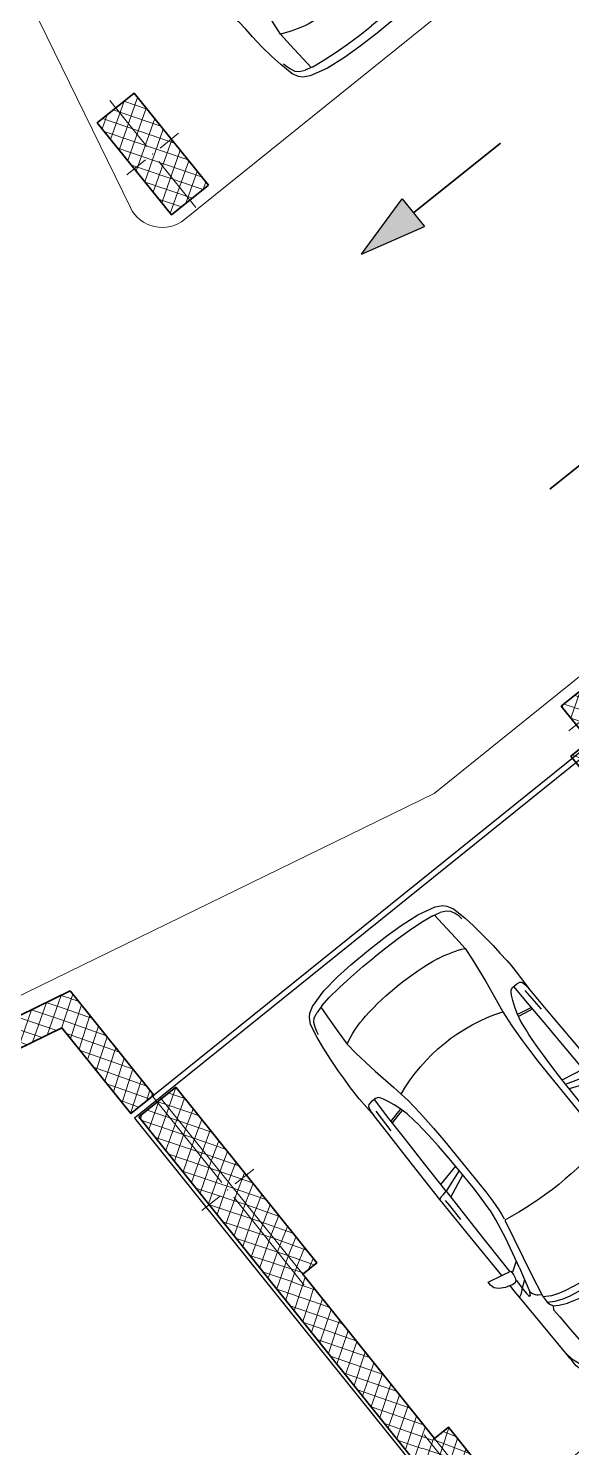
# Model space of a CAD drawing. Header units: metres. Extents: x 7511783 to 7512372, y 4692307 to 4692611.
# Drawn here: x 7511959.18 to 7511963.77, y 4692535.92 to 4692547.91 of the extents above; entities that cross this region are included whole.
import ezdxf

# ---------------------------------------------------------------- set-up
doc = ezdxf.new("R2010")
doc.units = ezdxf.units.M
doc.layers.get('0').update_dxf_attribs({"lineweight": 0})
for name, color, linetype, lineweight in [('2D Drafting - General_Pen_No__1', 7, 'Continuous', 0), ('A - Muret', 7, 'Continuous', 0), ('A - Muret_Pen_No__7', 7, 'Continuous', 0), ('A - Pllaka Themel', 7, 'Continuous', 0), ('A - Pllaka Themel_Pen_No__42', 8, 'Continuous', 0), ('A - Shtyllat', 7, 'Continuous', 0), ('A - Shtyllat_Pen_No__1', 7, 'Continuous', 0), ('A - Shtyllat_Pen_No__7', 7, 'Continuous', 0), ('A -Polyline', 7, 'Continuous', 0), ('A1 - Bodrumi -1', 7, 'Continuous', 0), ('A1 - Bodrumi -1_Pen_No__42', 8, 'Continuous', 0), ('Interior - Furniture _Pen_No__42', 8, 'Continuous', 0)]:
    doc.layers.add(name, color=color, linetype=linetype, lineweight=lineweight)
for name, color, linetype, lineweight, true_color in [('A - Muret_Pen_No__102', 7, 'Continuous', 0, 0xcccccc), ('A -Polyline_Pen_No__178', 7, 'Continuous', 0, 0xbda888), ('A -Polyline_Pen_No__48', 7, 'Continuous', 0, 0xa80f02), ('A -Polyline_Pen_No__8', 7, 'Continuous', 0, 0xa80f02)]:
    doc.layers.add(name, color=color, linetype=linetype, lineweight=lineweight, true_color=true_color)
pattern_1 = [(44.99999999999999, (0, 0), (-68.94290863686237, 68.94290863686243), []), (135.0000000000002, (0, 0), (68.94290863686219, 68.94290863686261), [])]

# ---------------------------------------------------------------- blocks, each defined once
blk = doc.blocks.new('Slab_4', base_point=(34583.08885707655, -54096.50522091701))
at = {"layer": 'A1 - Bodrumi -1_Pen_No__42', "color": 8, "linetype": 'Continuous', "lineweight": 25, "flags": 128}
blk.add_lwpolyline([(34583.08885707655, -54096.50522091701), (39036.49390857558, -73826.8491622882), (63168.79784286618, -68414.79881175431), (58723.04809055218, -48603.40321721155)], close=True, dxfattribs=at)
blk = doc.blocks.new('Slab_5', base_point=(27099.99999994247, -19050.45703700876))
at = {"layer": 'A - Pllaka Themel_Pen_No__42', "color": 8, "linetype": 'Continuous', "lineweight": 25, "flags": 128}
blk.add_lwpolyline([(27099.99999994247, -19050.45703700876), (27099.99999994245, -53141.28956256485), (34367.48378446266, -53141.28956256485), (34572.08011014806, -54047.73212241127), (58725.51372234098, -48551.56399353077), (58577.30438397717, -47886.40318112021), (60192.66493870387, -47573.34216697118), (56976.71528492225, -33242.20353530695), (55470.262655318, -33580.37692266011), (52202.17436583389, -19050.80466526669)], close=True, dxfattribs=at)
blk = doc.blocks.new('Wall_54', base_point=(39036.49390857558, -73826.8491622882))
at = {"layer": 'A - Muret_Pen_No__102', "linetype": 'Continuous', "lineweight": 13, "true_color": 0xcccccc}
h = blk.add_hatch(dxfattribs=at)
h.set_pattern_fill('CONCRETE_BLOCK', color=254, style=0, pattern_type=2)
h.set_pattern_definition(pattern_1)
h.paths.add_polyline_path([(35036.9634511262, -55956.12296165455), (34620.94255821838, -54102.22788469579), (39036.49393546533, -73826.8491622882), (39225.82135448452, -73528.17966688942), (38341.34776031488, -69577.164506352), (38105.45400128882, -69630.099799737), (37667.53724097322, -67678.63149877834), (37904.44149710178, -67625.46929912134), (37019.15727145781, -63670.83421935343), (36780.27581521043, -63724.44023827301), (36451.83839193375, -62260.838939074), (36691.47757404799, -62207.06303437045), (35996.341686099, -59101.83541822711), (35755.09505527808, -59155.97225674157), (35426.65733808135, -57692.37066362251), (35668.66198868916, -57638.0639393241), (35279.93715611067, -55901.59873652546)])
at = {"layer": 'A - Muret_Pen_No__7', "color": 7, "linetype": 'Continuous', "lineweight": 35, "flags": 128}
for points in [[(34620.94255821838, -54102.22795739618), (39036.49390857558, -73826.8491622882)], [(35668.66198077544, -57638.06401957973), (35279.93703640088, -55901.59858813127)]]:
    blk.add_lwpolyline(points, dxfattribs=at)
blk = doc.blocks.new('Wall_55', base_point=(34572.08011014806, -54047.73212241127))
at = {"layer": 'A - Muret_Pen_No__102', "linetype": 'Continuous', "lineweight": 13, "true_color": 0xcccccc}
h = blk.add_hatch(dxfattribs=at)
h.set_pattern_fill('CONCRETE_BLOCK', color=254, style=0, pattern_type=2)
h.set_pattern_definition(pattern_1)
h.paths.add_polyline_path([(34815.94522972016, -53992.68847195015), (34567.34503387019, -52891.29138111936), (34367.48378446266, -53141.28956256485), (34572.08011014806, -54047.73212241127)])
at = {"layer": 'A - Muret_Pen_No__7', "color": 7, "linetype": 'Continuous', "lineweight": 35, "flags": 128}
for points in [[(34815.94522972016, -53992.68847195015), (34567.34503387019, -52891.29138111936)], [(34367.48378446266, -53141.28956256485), (34572.08011014806, -54047.73212241127)], [(34572.08011014806, -54047.73212241127), (34815.94522972016, -53992.68847195015)]]:
    blk.add_lwpolyline(points, dxfattribs=at)
blk = doc.blocks.new('Wall_56', base_point=(34367.48378446266, -53141.28956256485))
at = {"layer": 'A - Muret_Pen_No__102', "linetype": 'Continuous', "lineweight": 13, "true_color": 0xcccccc}
h = blk.add_hatch(dxfattribs=at)
h.set_pattern_fill('CONCRETE_BLOCK', color=254, style=0, pattern_type=2)
h.set_pattern_definition(pattern_1)
h.paths.add_polyline_path([(32499.99726393327, -53141.27253790283), (34367.48373605376, -53141.28956256485), (34567.34503387019, -52891.29141404277), (32500.00071337459, -52891.27260902396)])
at = {"layer": 'A - Muret_Pen_No__7', "color": 7, "linetype": 'Continuous', "lineweight": 35, "flags": 128}
for points in [[(34567.34503387019, -52891.29138111936), (32500.00075509366, -52891.27257007083)], [(32499.99726640177, -53141.27257004943), (34367.48378446266, -53141.28956256485)]]:
    blk.add_lwpolyline(points, dxfattribs=at)
blk = doc.blocks.new('Column_123', base_point=(39682.57151031507, -52679.71565856814))
at = {"layer": 'A - Shtyllat', "linetype": 'Continuous', "lineweight": 0, "true_color": 0x000000}
h = blk.add_hatch(dxfattribs=at)
h.set_pattern_fill('CONCRETE_BLOCK', color=18, style=0, pattern_type=2)
h.set_pattern_definition(pattern_1)
h.paths.add_polyline_path([(39930.71763364205, -52418.13679574128), (39345.67328181068, -52551.2649535074), (39434.42538698809, -52941.29452139499), (40019.46973881947, -52808.16636362887)])
at = {"layer": 'A - Shtyllat_Pen_No__1', "color": 7, "linetype": 'Continuous', "lineweight": 13}
for p, q in [((39664.82108927959, -52601.70974499061), (39620.44503669088, -52406.69496104682)), ((39760.5774238926, -52661.96523753266), (40053.09959980828, -52595.40115864959)), ((39604.56559673755, -52697.46607960361), (39312.04342082186, -52764.03015848668)), ((39700.32193135055, -52757.72157214565), (39744.69798393926, -52952.73635608944))]:
    blk.add_line(p, q, dxfattribs=at)
blk.add_point((39682.57151031507, -52679.71565856814), dxfattribs=at)
at = {"layer": 'A - Shtyllat_Pen_No__7', "color": 7, "linetype": 'Continuous', "lineweight": 35, "flags": 128}
blk.add_lwpolyline([(39930.71763364205, -52418.13679574128), (39345.67328181068, -52551.2649535074), (39434.42538698809, -52941.29452139499), (40019.46973881947, -52808.16636362887)], close=True, dxfattribs=at)
blk = doc.blocks.new('Column_132', base_point=(38297.17062182885, -46846.69976561556))
at = {"layer": 'A - Shtyllat', "linetype": 'Continuous', "lineweight": 0, "true_color": 0x000000}
h = blk.add_hatch(dxfattribs=at)
h.set_pattern_fill('CONCRETE_BLOCK', color=18, style=0, pattern_type=2)
h.set_pattern_definition(pattern_1)
h.paths.add_polyline_path([(38603.1255372444, -47289.86067288634), (38381.2452743009, -46314.78675316738), (37991.21570641331, -46403.53885834478), (38213.09596935681, -47378.61277806375)])
at = {"layer": 'A - Shtyllat_Pen_No__1', "color": 7, "linetype": 'Continuous', "lineweight": 13}
for p, q in [((38279.42020079338, -46768.69385203804), (38168.48006932162, -46281.15689217856)), ((38219.16470825134, -46864.45018665104), (38024.14992430755, -46908.82623923974)), ((38375.17653540638, -46828.94934458008), (38570.19131935017, -46784.57329199138)), ((38314.92104286433, -46924.70567919308), (38425.86117433609, -47412.24263905257))]:
    blk.add_line(p, q, dxfattribs=at)
blk.add_point((38297.17062182885, -46846.69976561556), dxfattribs=at)
at = {"layer": 'A - Shtyllat_Pen_No__7', "color": 7, "linetype": 'Continuous', "lineweight": 35, "flags": 128}
blk.add_lwpolyline([(38603.1255372444, -47289.86067288634), (38381.2452743009, -46314.78675316738), (37991.21570641331, -46403.53885834478), (38213.09596935681, -47378.61277806375)], close=True, dxfattribs=at)
blk = doc.blocks.new('Column_142', base_point=(35024.0998151735, -54985.38379085052))
at = {"layer": 'A - Shtyllat', "linetype": 'Continuous', "lineweight": 0, "true_color": 0x000000}
h = blk.add_hatch(dxfattribs=at)
h.set_pattern_fill('CONCRETE_BLOCK', color=18, style=0, pattern_type=2)
h.set_pattern_definition(pattern_1)
h.paths.add_polyline_path([(35011.23638637277, -54014.64462480562), (34620.94255821838, -54102.22788469579), (34864.90450552468, -54047.61477742848), (35279.93701908878, -55901.59880728347), (35427.25701846359, -55868.53949666985)])
h = blk.add_hatch(dxfattribs=at)
h.set_pattern_fill('CONCRETE_BLOCK', color=18, style=0, pattern_type=2)
h.set_pattern_definition(pattern_1)
h.paths.add_polyline_path([(34864.90450552468, -54047.61477742848), (34620.94255821838, -54102.22788469579), (35036.96348553434, -55956.12305178515), (35279.93701908878, -55901.59880728347)])
at = {"layer": 'A - Shtyllat_Pen_No__1', "color": 7, "linetype": 'Continuous', "lineweight": 13}
for p, q in [((35006.58314865539, -54907.3250540295), (34798.57273375282, -53980.37755427989)), ((34946.04107835248, -55002.90045736863), (34750.89423629993, -55046.69212366391)), ((35102.15855199452, -54967.86712433241), (35297.30539404707, -54924.07545803713)), ((35041.61648169161, -55063.44252767154), (35249.62689659419, -55990.39002742115))]:
    blk.add_line(p, q, dxfattribs=at)
blk.add_point((35024.0998151735, -54985.38379085052), dxfattribs=at)
at = {"layer": 'A - Shtyllat_Pen_No__7', "color": 7, "linetype": 'Continuous', "lineweight": 35, "flags": 128}
for points in [[(35011.23638637277, -54014.64462480562), (34620.94255821838, -54102.22788469579)], [(35279.93701908878, -55901.59880728347), (35427.25701846359, -55868.53949666985), (35011.23638637277, -54014.64462480562)]]:
    blk.add_lwpolyline(points, dxfattribs=at)
blk = doc.blocks.new('Column_144', base_point=(35786.02305003654, -58380.37979584011))
at = {"layer": 'A - Shtyllat', "linetype": 'Continuous', "lineweight": 0, "true_color": 0x000000}
h = blk.add_hatch(dxfattribs=at)
h.set_pattern_fill('CONCRETE_BLOCK', color=18, style=0, pattern_type=2)
h.set_pattern_definition(pattern_1)
h.paths.add_polyline_path([(35668.66212620888, -57638.06411965051), (35426.65734720485, -57692.37089323721), (35755.09488860985, -59155.97199684672), (35996.34161217139, -59101.83557942088)])
h = blk.add_hatch(dxfattribs=at)
h.set_pattern_fill('CONCRETE_BLOCK', color=18, style=0, pattern_type=2)
h.set_pattern_definition(pattern_1)
h.paths.add_polyline_path([(35668.66212620888, -57638.06411965051), (35996.34161217139, -59101.83557942088), (36145.38851623904, -59068.38888825912), (35816.95126956789, -57604.78748991578)])
at = {"layer": 'A - Shtyllat_Pen_No__1', "color": 7, "linetype": 'Continuous', "lineweight": 13}
for p, q in [((35768.50638351843, -58302.32105901909), (35604.28763491113, -57570.52040132203)), ((35864.08178685756, -58362.863129322), (36059.22862891011, -58319.07146302672)), ((35707.96431321552, -58397.89646235823), (35512.81747116297, -58441.68812865351)), ((35803.53971655465, -58458.43853266114), (35967.75846516195, -59190.2391903582))]:
    blk.add_line(p, q, dxfattribs=at)
blk.add_point((35786.02305003654, -58380.37979584011), dxfattribs=at)
at = {"layer": 'A - Shtyllat_Pen_No__7', "color": 7, "linetype": 'Continuous', "lineweight": 35, "flags": 128}
blk.add_lwpolyline([(35996.34161217139, -59101.83557942088), (36145.38851623904, -59068.38888825912), (35816.95126956789, -57604.78748991578), (35668.66212620888, -57638.06411965051)], dxfattribs=at)
blk = doc.blocks.new('Column_147', base_point=(39690.51406297732, -53169.35774613619))
at = {"layer": 'A - Shtyllat', "linetype": 'Continuous', "lineweight": 0, "true_color": 0x000000}
h = blk.add_hatch(dxfattribs=at)
h.set_pattern_fill('CONCRETE_BLOCK', color=18, style=0, pattern_type=2)
h.set_pattern_definition(pattern_1)
h.paths.add_polyline_path([(40015.1202476395, -52789.0541504668), (39234.5328794293, -52964.22081564792), (39365.90787831514, -53549.66134180557), (40146.49524652534, -53374.49467662445)])
at = {"layer": 'A - Shtyllat_Pen_No__1', "color": 7, "linetype": 'Continuous', "lineweight": 13}
for p, q in [((39672.99739645921, -53091.29900931517), (39607.30989701628, -52798.57874623634)), ((39768.57279979834, -53151.84107961808), (40158.86648390344, -53064.25774702751)), ((39612.4553261563, -53186.8744126543), (39222.16164205121, -53274.45774524486)), ((39708.03072949543, -53247.4164829572), (39773.71822893836, -53540.13674603603))]:
    blk.add_line(p, q, dxfattribs=at)
blk.add_point((39690.51406297732, -53169.35774613619), dxfattribs=at)
at = {"layer": 'A - Shtyllat_Pen_No__7', "color": 7, "linetype": 'Continuous', "lineweight": 35, "flags": 128}
blk.add_lwpolyline([(40015.1202476395, -52789.0541504668), (39234.5328794293, -52964.22081564792), (39365.90787831514, -53549.66134180557), (40146.49524652534, -53374.49467662445)], close=True, dxfattribs=at)
blk = doc.blocks.new('Car 05 22')
at = {"layer": 'Interior - Furniture _Pen_No__42', "color": 8, "linetype": 'Continuous', "lineweight": 25}
for p, q in [((1961.117547741, 983.2211582230001), (1928.938242309, 983.2211582230001)), ((1928.938242309, 983.2211582230001), (1957.843908175, 858.0544967500001)), ((1996.903176747, 974.9060932166), (1961.117547741, 983.2211582230001)), ((2026.89661068, 945.007687052), (1996.903176747, 974.9060932166)), ((-251.752794228, 841.0437339470001), (-372.3345973750002, 830.2299334650002)), ((-168.2198443133, 844.6061713611999), (-251.752794228, 841.0437339470001)), ((-78.35772569479998, 850.6357850930001), (-168.2198443133, 844.6061713611999)), ((-24.036324899, 852.2918850640001), (-78.35772569479998, 850.6357850930001)), ((40.3182760438, 852.333685063), (-24.036324899, 852.2918850640001)), ((230.8030912739, 845.5192631063), (40.3182760438, 852.333685063)), ((138.8862428820001, 832.3883788069999), (165.168377873, 840.2758852750001)), ((165.168377873, 840.2758852750001), (194.733578306, 844.324685204)), ((194.733578306, 844.324685204), (230.803091274, 845.519263106)), ((400.0158099590001, 847.5968063790001), (230.8030912739, 845.5192631063)), ((590.7241636140001, 851.6786068920002), (400.0158099590001, 847.5968063790001)), ((856.5325990199999, 856.1697074550001), (590.7241636140001, 851.6786068920002)), ((1129.8609284, 858.5331077519999), (856.5325990199999, 856.1697074550001)), ((1129.8609284, 858.5331077519999), (1120.69723063, 838.160005195)), ((1536.1071561, 860.3802508980001), (1129.8609284, 858.5331077519999)), ((1957.843908175, 858.0544967500001), (1536.1071561, 860.3802508980001)), ((1957.84390817, 858.0544967500001), (1977.22141076, 777.427813481)), ((2054.5732194, 897.577022836), (2026.89661068, 945.007687052)), ((2067.91700908, 857.6794056350002), (2054.5732194, 897.577022836)), ((2119.91703998, 857.4374531180001), (2067.91700908, 857.6794056350002)), ((2075.28112592, 835.6608695470001), (2067.91700908, 857.6794056350002)), ((2193.165590015, 856.4504063259001), (2119.91703998, 857.4374531180001)), ((2182.27381684, 834.0818412380002), (2193.16559002, 856.4504063260001)), ((2808.01466132, 852.5547640039999), (2193.165590015, 856.4504063259001)), ((2855.7113639, 852.6327640009999), (2808.01466132, 852.5547640039999)), ((2808.01466132, 852.5547640039999), (2876.86636504, 843.3172643940001)), ((2891.44016583, 852.528764005), (2855.7113639, 852.6327640009999)), ((2876.86636504, 843.3172643940001), (2954.16376923, 813.731165643)), ((2922.51356751, 852.0343640259999), (2891.44016583, 852.528764005)), ((2945.17226874, 849.4061641369999), (2922.51356751, 852.0343640259999)), ((2989.61447115, 839.6482645490003), (2945.17226874, 849.4061641369999)), ((3013.55027244, 833.064864827), (2989.61447115, 839.6482645490003)), ((-784.8200333720001, 721.8124613509999), (-815.0478655078001, 667.7598955197003)), ((-757.6903274910002, 747.022066986), (-784.8200333720001, 721.8124613509999)), ((-706.3378894982, 775.7872218095), (-757.6903274910002, 747.022066986)), ((-701.0941271610001, 743.2591195180001), (-729.425104913, 716.3992494200002)), ((-585.227090103, 801.027979058), (-706.3378894982, 775.7872218095)), ((-664.8727541800001, 760.961322365), (-701.0941271610001, 743.2591195180001)), ((-626.571782751, 772.4860242179999), (-664.8727541800001, 760.961322365)), ((-594.8871138119998, 778.489558035), (-626.571782751, 772.4860242179999)), ((-483.1389679684001, 817.2581826864), (-585.227090103, 801.027979058)), ((-372.3345973750002, 830.2299334650002), (-483.1389679684001, 817.2581826864)), ((124.560977278, 791.396786131), (129.0398444, 820.468777931)), ((125.693926866, 743.8968737240001), (124.560977278, 791.396786131)), ((327.3887276080001, 761.9208956260001), (125.394377448, 756.455747737)), ((132.4291391170001, 722.8048827370001), (125.693926866, 743.8968737240001)), ((129.0398444, 820.468777931), (138.8862428820001, 832.3883788069999)), ((146.670770152, 710.6062742990001), (132.4291391170001, 722.8048827370001)), ((210.873013229, 809.231738788), (418.0703055720001, 816.1926024380002)), ((521.950780327, 764.672895972), (327.3887276080001, 761.9208956260001)), ((355.2943663540001, 762.315609428), (339.1227247570001, 683.1192857359999)), ((373.4006373970001, 762.571715197), (357.2289958010001, 683.375391506)), ((813.6270094460001, 769.327996556), (521.950780327, 764.672895972)), ((1108.59023357, 773.98329714), (813.6270094460001, 769.327996556)), ((1036.25651944, 772.8416796290002), (996.5002997029999, 578.7916468290002)), ((1041.96657906, 578.0240872360001), (1107.56627095, 773.967136299)), ((1173.32542975, 774.8950612010001), (1090.33970038, 577.8925306800002)), ((1115.14443198, 808.9482015290001), (1108.59023357, 773.98329714)), ((1108.59023357, 773.98329714), (1537.61805657, 780.0259473990001)), ((1119.51383092, 833.267204581), (1115.14443198, 808.9482015290001)), ((1120.16623076, 836.3248049650001), (1119.51383092, 833.267204581)), ((1120.69723063, 838.160005195), (1120.16623076, 836.3248049650001)), ((1162.63563846, 830.4777734580001), (1220.13025657, 829.0713745190002)), ((1220.13025657, 829.0713745190002), (1369.65750367, 831.4890726950001)), ((1537.61805657, 780.0256115210001), (1974.99295641, 786.0764425990001)), ((1939.15395607, 686.22492547), (1995.917261, 777.427813481)), ((1977.22141076, 777.427813481), (2019.59119012, 777.427813481)), ((2000.39650233, 701.5917706940002), (2213.53100788, 762.9814866290001)), ((2019.59119012, 777.427813481), (2044.48611622, 783.069509224)), ((2044.48611622, 783.069509224), (2063.35562216, 792.2740022800001)), ((2063.35562216, 792.2740022800001), (2070.42572439, 799.8521965630001)), ((2068.68333559, 787.696981005), (2065.39356605, 794.4584027669999)), ((2068.68333559, 787.696981005), (2148.02030692, 790.4828861469999)), ((2070.42572439, 799.8521965630001), (2075.2191259, 809.398389361)), ((2075.2191259, 809.398389361), (2075.28112592, 835.6608695470001)), ((2106.51930118, 732.1586113790001), (2148.02030692, 790.4828861469999)), ((2148.02030692, 790.4828861469999), (2166.81146925, 813.8145374840001)), ((2148.02030692, 790.4828861469999), (2205.61920777, 792.204186117)), ((2166.81146925, 813.8145374840001), (2182.27381684, 834.0818412380002)), ((2205.61920777, 792.204186117), (2227.21980808, 791.0038861380001)), ((2226.59190807, 769.8777067159999), (2213.53100788, 762.9814866290001)), ((2213.53100788, 762.9814866290001), (2238.34670825, 752.240186817)), ((2234.36910819, 773.9630864369999), (2226.59190807, 769.8828865080001)), ((2227.21980808, 791.0038861380001), (2232.61990816, 790.0299861550001)), ((2232.61990816, 790.0299861550001), (2237.93539134, 787.287122525)), ((2238.46067648, 776.864360243), (2234.36910819, 773.9630864369999)), ((2240.81890828, 784.0391862600001), (2237.93539134, 787.287122525)), ((2238.34670825, 752.240186817), (2258.53170854, 739.7174870370001)), ((2238.46067648, 776.864360243), (2240.85090828, 780.520986322)), ((2240.85090828, 780.520986322), (2240.81890828, 784.0391862600001)), ((2258.53170854, 739.7174870370001), (2269.0398087, 731.086787188)), ((2269.0398087, 731.086787188), (2278.83550884, 721.9650873480001)), ((2278.83550884, 721.9650873480001), (2293.79610906, 697.650987774)), ((2904.11849592, 832.8863289209999), (2905.06820589, 832.837990116)), ((2954.16376923, 813.731165643), (3075.78877375, 774.6896785450001)), ((3154.26138006, 782.5577669589999), (3013.55027244, 833.064864827)), ((3022.47491973, 758.305686711), (3023.66221975, 762.4851866380001)), ((3024.49924208, 753.7186598590001), (3022.47491973, 758.305686711)), ((3023.66221975, 762.4851866380001), (3034.64521991, 765.0503865930001)), ((3037.91041996, 743.452886971), (3024.49924208, 753.7186598590001)), ((3034.64521991, 765.0503865930001), (3046.93432009, 763.817386614)), ((3050.61522015, 730.6688871950001), (3037.91041996, 743.452886971)), ((3046.93432009, 763.817386614), (3060.9451203, 762.9292866300001)), ((3064.50712035, 714.6457874760001), (3050.61522015, 730.6688871950001)), ((3060.9451203, 762.9292866300001), (3089.85712072, 757.3861867269999)), ((3100.48402088, 763.1120866269999), (3075.78877375, 774.6896785450001)), ((3089.85712072, 757.3861867269999), (3108.43932099, 751.4304868319999)), ((3114.13862108, 753.311186799), (3100.48402088, 763.1120866269999)), ((3108.43932099, 751.4304868319999), (3122.8656212, 746.435986919)), ((3122.8656212, 746.435986919), (3114.13862108, 753.311186799)), ((3170.0706946, 726.5554905960001), (3122.8656212, 746.435986919)), ((3235.883818752, 747.6101556219), (3154.26138006, 782.5577669589999)), ((3211.69204952, 701.0151137130001), (3170.0706946, 726.5554905960001)), ((3269.07948628, 728.3294692490001), (3235.883818752, 747.6101556219)), ((3298.56678787, 705.6390702070001), (3269.07948628, 728.3294692490001)), ((-815.0478655078001, 667.7598955197003), (-855.0523550635, 511.0116477078998)), ((-768.27197925, 602.2788720830002), (-782.764796709, 510.0106247469999)), ((-768.27197925, 602.2788720830002), (-750.5770825730001, 669.7773949330001)), ((-764.3441764490001, 617.261773195), (-665.7281459970001, 623.9546285630003)), ((-729.425104913, 716.3992494200002), (-750.5770825730001, 669.7773949330001)), ((-665.7281459970001, 623.9546285630003), (-500.877431885, 634.180288886)), ((-500.877431885, 634.180288886), (-383.0238853850001, 641.9613403830001)), ((-383.0238853850001, 641.9613403830001), (-274.2208861730001, 631.3184000780001)), ((-274.2208861730001, 631.3184000780001), (-56.40485420300001, 600.536895199)), ((-56.40485420300001, 600.536895199), (145.941775497, 566.5900898169999)), ((171.252864179, 696.6287725440002), (146.670770152, 710.6062742990001)), ((212.566754139, 676.5412700230003), (171.252864179, 696.6287725440002)), ((266.3151410770001, 654.566867265), (212.566754139, 676.5412700230003)), ((319.490328155, 636.426864989), (266.3151410770001, 654.566867265)), ((392.7088835140001, 617.8124267930001), (319.490328155, 636.426864989)), ((339.1227247570001, 683.1192857359999), (329.5580559370001, 633.867334886)), ((357.2289958010001, 683.375391506), (346.76505809, 629.492778784)), ((474.8166917820001, 607.105387857), (392.7088835140001, 617.8124267930001)), ((521.3449804749999, 601.6186871690002), (474.8166917820001, 607.105387857)), ((569.993568652, 596.838186569), (521.3449804749999, 601.6186871690002)), ((1562.00595611, 600.5964783840001), (1483.8761315, 590.1361862749999)), ((1730.35620914, 633.8338533080002), (1562.00595611, 600.5964783840001)), ((2000.39650233, 701.5917706940002), (1730.35620914, 633.8338533080002)), ((1779.61280153, 581.7538898049999), (1952.84760406, 621.338789111)), ((1952.84760406, 621.338789111), (2122.04550654, 659.9572884350001)), ((2122.04550654, 659.9572884350001), (2293.79610906, 697.650987774)), ((2293.79610906, 697.650987774), (2317.1870094, 700.7385877199999)), ((2293.79610906, 697.6386630720001), (2293.79610906, 697.650987774)), ((2317.1870094, 700.7385877199999), (2345.74280982, 702.7498876850002)), ((2355.13419975, 639.912801441), (2317.1870094, 700.7385877199999)), ((2345.74280982, 702.7498876850002), (2378.92931031, 702.0184876970001)), ((2379.77420337, 575.387091212), (2355.13301598, 639.9159014410001)), ((2410.10490185, 649.1086815510001), (2378.92931031, 702.0184876970001)), ((2378.92931031, 702.0184876970001), (2410.57231077, 694.202887834)), ((2436.02871163, 583.2244924540001), (2410.10490185, 649.1086815510001)), ((2410.57231077, 694.202887834), (2410.58631694, 694.1782473540002)), ((2428.73881104, 681.706188053), (2410.57231077, 694.202887834)), ((2428.73881104, 681.706188053), (2457.25830016, 700.0355353230001)), ((2428.77597173, 681.7007453250001), (2428.73881104, 681.706188053)), ((2428.77597173, 681.7007453250001), (2456.66545813, 639.8418234830003)), ((2456.66545813, 639.8418234830003), (2487.23639187, 574.2621729599999)), ((2457.25830016, 700.0355353230001), (2535.4819126, 697.9905877680001)), ((2535.4226126, 697.9916562040003), (2673.21491462, 695.5089878119999)), ((2535.46586986, 697.9894090810001), (2535.4819126, 697.988971943)), ((2673.21491462, 695.5089878119999), (2787.200816290001, 691.4809878819999)), ((2787.200816290001, 691.4809878819999), (2868.41581748, 687.223087957)), ((2868.39588233, 687.2248867100001), (2959.72331881, 678.984388101)), ((2959.72331881, 678.984388101), (2868.41581748, 687.1969879569999)), ((2959.72331881, 678.984388101), (3047.2313201, 666.2002883250001)), ((3047.20992906, 666.2041971140002), (3100.00912087, 656.556188494)), ((3076.97452053, 697.807687771), (3064.50712035, 714.6457874760001)), ((3100.00912087, 656.556188494), (3076.97452053, 697.807687771)), ((3152.92075342, 553.873393456), (3100.00912087, 656.556188494)), ((3254.25934432, 663.1775183300001), (3211.69204952, 701.0151137130001)), ((3301.86726379, 602.8090087200001), (3254.25934432, 663.1775183300001)), ((3337.33388997, 663.380671991), (3298.56678787, 705.6390702070001)), ((3301.86726379, 602.8090087200001), (3346.01551313, 501.42179807)), ((3374.49419199, 603.583974516), (3337.33388997, 663.380671991)), ((3418.40079436, 512.743978351), (3374.49419199, 603.583974516)), ((-855.0523550635, 511.0116477078998), (-874.6778528530002, 344.9579771100001)), ((-782.7621654889999, 510.0273763590001), (-794.5333543099999, 390.6265818930001)), ((145.941775497, 566.5900898169999), (233.261172115, 552.312592089)), ((233.261172115, 552.312592089), (315.3092800730001, 541.359190513)), ((315.2936019620001, 541.3606176840001), (384.2945810830001, 535.0794906230002)), ((384.2815104790001, 535.0803623180001), (454.174320738, 530.4191213629999)), ((454.170282107, 530.4193907049998), (526.242583163, 526.2868907769998)), ((526.2331313149999, 526.287307384), (627.7018846490002, 521.814890855)), ((652.59274858, 590.9845858339999), (569.993568652, 596.838186569)), ((627.6985462070002, 521.8149872519999), (756.75876515, 518.0884218199999)), ((772.8388193580001, 584.9903850819999), (652.59274858, 590.9845858339999)), ((756.75876515, 518.0884218199999), (1322.62824821, 518.052230308)), ((907.266686691, 580.298084493), (772.8388193580001, 584.9903850819999)), ((1041.96657906, 578.0240872360001), (907.266686691, 580.298084493)), ((1227.79815085, 577.518695794), (1041.96657906, 578.0240872360001)), ((1316.09897866, 580.475793563), (1227.79815085, 577.518695794)), ((1403.02450604, 584.4121905939999), (1316.09897866, 580.475793563)), ((1322.62824821, 518.052230308), (1420.49779626, 521.6528908580001)), ((1483.8761315, 590.1361862749999), (1403.02450604, 584.4121905939999)), ((1420.49066257, 521.652523245), (1466.64156934, 524.030772681)), ((1466.62639694, 524.029990817), (1510.87647584, 527.594696836)), ((1510.85529759, 527.5929907539999), (1554.25309822, 533.0576906580002)), ((1554.25309822, 533.0576906580002), (1596.82961355, 540.969674969)), ((1597.28918852, 541.1774857889999), (1596.65116701, 540.8889849259999)), ((1610.72419049, 544.0665862469999), (1779.61280153, 581.7538898049999)), ((2397.33410595, 514.2584815219999), (2379.77250853, 575.3929912130001)), ((2419.31580918, 395.73626267), (2397.33316008, 514.2635815229999)), ((2453.63941421, 521.616582688), (2436.02871163, 583.2244924540001)), ((2477.61661773, 401.0764635800001), (2453.63941421, 521.616582688)), ((2487.23639187, 574.2621729599999), (2491.79934275, 562.0052962960002)), ((2491.79994982, 562.0052962960002), (2517.90263133, 477.034766618)), ((3189.62073735, 475.569766106), (3152.92075342, 553.873393456)), ((3346.01551313, 501.42179807), (3374.29746586, 419.557472908)), ((3457.47689648, 393.098483403), (3418.40079436, 512.743978351)), ((-794.5333543099999, 390.6265818930001), (-802.432846809, 258.715288008)), ((2433.73206705, 266.091642182), (2419.31580918, 395.73626267)), ((2493.88922012, 269.050242651), (2477.61661773, 401.0764635800001)), ((2517.90263133, 477.034766618), (2537.54372273, 384.081034151)), ((2537.54372273, 384.081034151), (2551.45611664, 285.6281997640001)), ((3199.39883308, 466.7584630290001), (3189.62073735, 475.569766106)), ((3220.69886845, 454.3885401880001), (3199.39883308, 466.7584630290001)), ((3256.10680826, 439.241753418), (3220.67662376, 454.401458713)), ((3288.39019413, 425.101248479), (3256.10680826, 439.241753418)), ((3319.36158057, 408.4128426500001), (3288.39019413, 425.101248479)), ((3353.46269085, 384.251283776), (3319.36158057, 408.4128426500001)), ((3321.23357975, 370.497229407), (3320.99727986, 362.132926485)), ((3320.99727986, 362.132926485), (3338.31527228, 276.8564967000001)), ((3324.65427826, 377.297531782), (3321.23357975, 370.497229407)), ((3328.30797666, 379.591332583), (3324.65427826, 377.297531782)), ((3338.46837221, 379.452332535), (3328.30797666, 379.591332583)), ((3363.6407612, 357.8117249760001), (3338.46837221, 379.452332535)), ((3377.18239213, 359.973484801), (3353.46269085, 384.251283776)), ((3391.09039087, 344.247647689), (3374.29746586, 419.557472908)), ((3391.09039087, 344.247647689), (3377.18239213, 359.973484801)), ((3468.34279707, 330.9338860280001), (3457.47689648, 393.098483403)), ((-874.6778528530002, 344.9579771100001), (-882.9440546450002, 194.680643518)), ((-802.432846809, 258.715288008), (-806.813142649, 124.936494209)), ((2441.61713002, 131.955220918), (2433.73181129, 266.093942182)), ((2503.10292147, 133.173421111), (2493.88922012, 269.050242651)), ((2551.45611664, 285.6281997640001), (2559.71041303, 193.693567653)), ((3338.31527228, 276.8564967000001), (3351.88296634, 172.661960307)), ((3396.66521323, 315.8049103040001), (3363.6407612, 357.8117249760001)), ((3408.0703938, 289.3779877820002), (3396.66521323, 315.8049103040001)), ((3408.0703938, 289.3779877820002), (3413.77629411, 267.259988716)), ((3413.77548775, 267.2641933500001), (3418.45445829, 242.866384828)), ((3418.45219437, 242.878189745), (3424.04489467, 200.723791525)), ((3474.4914974, 263.721088865), (3468.34279707, 330.9338860280001)), ((3478.33319761, 199.9171915590001), (3474.4914974, 263.721088865)), ((-882.9440546450002, 194.680643518), (-885.376707689, 0)), ((-806.813142649, 124.936494209), (-808.0470753050001, 0)), ((2444.0197128, -0.02730000432770001), (2441.61701245, 131.957220918)), ((2506.01959488, -3.859767548100002e-13), (2503.10292147, 133.173421111)), ((2559.71041303, 193.693567653), (2564.38081099, 101.185635342)), ((3351.88296634, 172.661960307), (3358.34376351, 75.87012649980001)), ((3424.04489467, 200.723791525), (3427.72848251, 152.023715234)), ((3432.36383112, 39.98011396419999), (3427.72848251, 152.023715234)), ((3479.35651311, 164.9481933352), (3478.33319761, 199.9171915590001)), ((3489.51959821, 164.9481933352), (3479.35651311, 164.9481933352)), ((3489.51959821, -164.9481933352), (3489.51959821, 164.9481933352)), ((-885.376707689, 0), (-882.9440546450002, -194.680643518)), ((-806.813142649, -124.936494209), (-808.0470753050001, 1.476718538480001e-13)), ((2444.0197128, 0.02730000432710001), (2441.61701245, -131.957220918)), ((2564.38081099, 101.185635342), (2566.01761027, -0.006100002130650002)), ((2564.38081099, -101.185635342), (2566.01761027, 0.006100002129970001)), ((3353.95786543, 27.8932505984), (3358.34376351, 75.87012649980001)), ((3353.95786543, 27.8932505984), (3353.95786543, -0.7649002671629999)), ((3353.95786543, -27.8932505984), (3353.95786543, 0.7649002671619999)), ((3370.89075802, 11.7411041009), (3370.32315827, -0.7649002671629999)), ((3370.89075802, -11.7411041009), (3370.32315827, 0.7649002671619999)), ((3372.49235732, 23.6550082622), (3370.89075802, 11.7411041009)), ((3376.26728506, 38.993950924), (3372.49235732, 23.6550082622)), ((3381.98685317, 46.5714162664), (3376.26728506, 38.993950924)), ((3386.21005132, 48.3522168884), (3381.98685317, 46.5714162664)), ((3386.21005132, 48.3522168884), (3394.28954778, 48.3522168884)), ((3398.51284593, 46.5714162664), (3394.28954778, 48.3522168884)), ((3404.23226311, 38.99375151340001), (3398.51284593, 46.5714162664)), ((3404.23226311, 38.99375151340001), (3408.00714178, 23.6550082622)), ((3408.00714178, 23.6550082622), (3409.76654101, 8.055102813469999)), ((3409.76654101, 8.055102813469999), (3409.76654101, -4.961309141290002e-13)), ((3431.76949509, 57.3729975776), (3431.76949509, 56.7710829698)), ((3432.04453126, -0.0109000038072), (3432.36383112, 39.98011396419999)), ((3432.04453126, 0.0109000038063), (3432.36383112, -39.98011396419999)), ((2506.01959488, -2.780368116010001e-13), (2503.10292147, -133.173421111)), ((2559.71041303, -193.693567653), (2564.38081099, -101.185635342)), ((3351.88296634, -172.661960307), (3358.34376351, -75.87012649980001)), ((3353.95786543, -27.8932505984), (3358.34376351, -75.87012649980001)), ((3372.49235732, -23.6550082622), (3370.89075802, -11.7411041009)), ((3376.26728506, -38.993950924), (3372.49235732, -23.6550082622)), ((3381.98685317, -46.5714162664), (3376.26728506, -38.993950924)), ((3386.21005132, -48.3522168884), (3381.98685317, -46.5714162664)), ((3386.21005132, -48.3522168884), (3394.28954778, -48.3522168884)), ((3398.51284593, -46.5714162664), (3394.28954778, -48.3522168884)), ((3404.23226311, -38.99375151340001), (3398.51284593, -46.5714162664)), ((3404.23226311, -38.99375151340001), (3408.00714178, -23.6550082622)), ((3408.00714178, -23.6550082622), (3409.76654101, -8.055102813469999)), ((3409.76654101, -8.055102813469999), (3409.76654101, -3.892295027780001e-13)), ((3432.36383112, -39.98011396419999), (3427.72848251, -152.023715234)), ((3431.76949509, -57.3729975776), (3431.76949509, -56.7710829698)), ((-882.9440546450002, -194.680643518), (-874.6778528530002, -344.9579771100001)), ((-802.432846809, -258.715288008), (-806.813142649, -124.936494209)), ((2441.61713002, -131.955220918), (2433.73181129, -266.093942182)), ((2503.10292147, -133.173421111), (2493.88922012, -269.050242651)), ((2551.45611664, -285.6281997640001), (2559.71041303, -193.693567653)), ((3338.31527228, -276.8564967000001), (3351.88296634, -172.661960307)), ((3418.45219437, -242.878189745), (3424.04489467, -200.723791525)), ((3424.04489467, -200.723791525), (3427.72848251, -152.023715234)), ((3474.4914974, -263.721088865), (3478.33319761, -199.9171915590001)), ((3478.33319761, -199.9171915590001), (3479.35651311, -164.9481933352)), ((3479.35651311, -164.9481933352), (3489.51959821, -164.9481933352)), ((-874.6778528530002, -344.9579771100001), (-855.0523550635, -511.0116477078998)), ((-794.5333543099999, -390.6265818930001), (-802.432846809, -258.715288008)), ((2433.73206705, -266.091642182), (2419.31580918, -395.73626267)), ((2493.88922012, -269.050242651), (2477.61661773, -401.0764635800001)), ((2537.54372273, -384.081034151), (2551.45611664, -285.6281997640001)), ((3320.99727986, -362.132926485), (3338.31527228, -276.8564967000001)), ((3363.6407612, -357.8117249760001), (3338.46837221, -379.452332535)), ((3396.66521323, -315.8049103040001), (3363.6407612, -357.8117249760001)), ((3391.09039087, -344.247647689), (3374.29746586, -419.557472908)), ((3391.09039087, -344.247647689), (3377.18239213, -359.973484801)), ((3408.0703938, -289.3779877820002), (3396.66521323, -315.8049103040001)), ((3408.0703938, -289.3779877820002), (3413.77629411, -267.259988716)), ((3413.77548775, -267.2641933500001), (3418.45445829, -242.866384828)), ((3457.47689648, -393.098483403), (3468.34279707, -330.9338860280001)), ((3468.34279707, -330.9338860280001), (3474.4914974, -263.721088865)), ((-782.7621654889999, -510.0273763590001), (-794.5333543099999, -390.6265818930001)), ((2419.31580918, -395.73626267), (2397.33316008, -514.2635815229999)), ((2477.61661773, -401.0764635800001), (2453.63941421, -521.616582688)), ((2491.79994982, -562.0052962960002), (2517.90263133, -477.034766618)), ((2517.90263133, -477.034766618), (2537.54372273, -384.081034151)), ((3189.62073735, -475.569766106), (3152.92075342, -553.873393456)), ((3199.39883308, -466.7584630290001), (3189.62073735, -475.569766106)), ((3220.69886845, -454.3885401880001), (3199.39883308, -466.7584630290001)), ((3256.10680826, -439.241753418), (3220.67662376, -454.401458713)), ((3288.39019413, -425.101248479), (3256.10680826, -439.241753418)), ((3319.36158057, -408.4128426500001), (3288.39019413, -425.101248479)), ((3353.46269085, -384.251283776), (3319.36158057, -408.4128426500001)), ((3321.23357975, -370.497229407), (3320.99727986, -362.132926485)), ((3324.65427826, -377.297531782), (3321.23357975, -370.497229407)), ((3328.30797666, -379.591332583), (3324.65427826, -377.297531782)), ((3338.46837221, -379.452332535), (3328.30797666, -379.591332583)), ((3346.01551313, -501.42179807), (3374.29746586, -419.557472908)), ((3377.18239213, -359.973484801), (3353.46269085, -384.251283776)), ((3418.40079436, -512.743978351), (3457.47689648, -393.098483403)), ((-855.0523550635, -511.0116477078998), (-815.0478655078001, -667.7598955197003)), ((-768.27197925, -602.2788720830002), (-782.764796709, -510.0106247469999)), ((-56.40485420300001, -600.536895199), (145.941775497, -566.5900898169999)), ((145.941775497, -566.5900898169999), (233.261172115, -552.312592089)), ((233.261172115, -552.312592089), (315.3092800730001, -541.359190513)), ((315.2936019620001, -541.3606176840001), (384.2945810830001, -535.0794906230002)), ((384.2815104790001, -535.0803623180001), (454.174320738, -530.4191213629999)), ((454.170282107, -530.4193907049998), (526.242583163, -526.2868907769998)), ((569.993568652, -596.838186569), (521.3449804749999, -601.6186871690002)), ((526.2331313149999, -526.287307384), (627.7018846490002, -521.814890855)), ((652.59274858, -590.9845858339999), (569.993568652, -596.838186569)), ((627.6985462070002, -521.8149872519999), (756.75876515, -518.0884218199999)), ((772.8388193580001, -584.9903850819999), (652.59274858, -590.9845858339999)), ((756.75876515, -518.0884218199999), (1322.62824821, -518.052230308)), ((907.266686691, -580.298084493), (772.8388193580001, -584.9903850819999)), ((1041.96657906, -578.0240872360001), (907.266686691, -580.298084493)), ((1036.25651944, -772.8416796290002), (996.5002997029999, -578.7916468290002)), ((1227.79815085, -577.518695794), (1041.96657906, -578.0240872360001)), ((1041.96657906, -578.0240872360001), (1107.56627095, -773.967136299)), ((1173.32542975, -774.8950612010001), (1090.33970038, -577.8925306800002)), ((1316.09897866, -580.475793563), (1227.79815085, -577.518695794)), ((1403.02450604, -584.4121905939999), (1316.09897866, -580.475793563)), ((1322.62824821, -518.052230308), (1420.49779626, -521.6528908580001)), ((1483.8761315, -590.1361862749999), (1403.02450604, -584.4121905939999)), ((1420.49066257, -521.652523245), (1466.64156934, -524.030772681)), ((1466.62639694, -524.029990817), (1510.87647584, -527.594696836)), ((1562.00595611, -600.5964783840001), (1483.8761315, -590.1361862749999)), ((1510.85529759, -527.5929907539999), (1554.25309822, -533.0576906580002)), ((1554.25309822, -533.0576906580002), (1596.82961355, -540.969674969)), ((1597.28918852, -541.1774857889999), (1596.65116701, -540.8889849259999)), ((1610.72419049, -544.0665862469999), (1779.61280153, -581.7538898049999)), ((1779.61280153, -581.7538898049999), (1952.84760406, -621.338789111)), ((2379.77420337, -575.387091212), (2355.13301598, -639.9159014410001)), ((2397.33410595, -514.2584815219999), (2379.77250853, -575.3929912130001)), ((2436.02871163, -583.2244924540001), (2410.10490185, -649.1086815510001)), ((2453.63941421, -521.616582688), (2436.02871163, -583.2244924540001)), ((2456.66545813, -639.8418234830003), (2487.23639187, -574.2621729599999)), ((2487.23639187, -574.2621729599999), (2491.79934275, -562.0052962960002)), ((3152.92075342, -553.873393456), (3100.00912087, -656.556188494)), ((3301.86726379, -602.8090087200001), (3346.01551313, -501.42179807)), ((3374.49419199, -603.583974516), (3418.40079436, -512.743978351)), ((-815.0478655078001, -667.7598955197003), (-784.8200333720001, -721.8124613509999)), ((-768.27197925, -602.2788720830002), (-750.5770825730001, -669.7773949330001)), ((-764.3441764490001, -617.261773195), (-665.7281459970001, -623.9546285630003)), ((-729.425104913, -716.3992494200002), (-750.5770825730001, -669.7773949330001)), ((-701.0941271610001, -743.2591195180001), (-729.425104913, -716.3992494200002)), ((-665.7281459970001, -623.9546285630003), (-500.877431885, -634.180288886)), ((-500.877431885, -634.180288886), (-383.0238853850001, -641.9613403830001)), ((-383.0238853850001, -641.9613403830001), (-274.2208861730001, -631.3184000780001)), ((-274.2208861730001, -631.3184000780001), (-56.40485420300001, -600.536895199)), ((146.670770152, -710.6062742990001), (132.4291391170001, -722.8048827370001)), ((171.252864179, -696.6287725440002), (146.670770152, -710.6062742990001)), ((212.566754139, -676.5412700230003), (171.252864179, -696.6287725440002)), ((266.3151410770001, -654.566867265), (212.566754139, -676.5412700230003)), ((319.490328155, -636.426864989), (266.3151410770001, -654.566867265)), ((392.7088835140001, -617.8124267930001), (319.490328155, -636.426864989)), ((339.1227247570001, -683.1192857359999), (329.5580559370001, -633.867334886)), ((355.2943663540001, -762.315609428), (339.1227247570001, -683.1192857359999)), ((357.2289958010001, -683.375391506), (346.76505809, -629.492778784)), ((373.4006373970001, -762.571715197), (357.2289958010001, -683.375391506)), ((474.8166917820001, -607.105387857), (392.7088835140001, -617.8124267930001)), ((521.3449804749999, -601.6186871690002), (474.8166917820001, -607.105387857)), ((1730.35620914, -633.8338533080002), (1562.00595611, -600.5964783840001)), ((2000.39650233, -701.5917706940002), (1730.35620914, -633.8338533080002)), ((1939.15395607, -686.22492547), (1995.917261, -777.427813481)), ((1952.84760406, -621.338789111), (2122.04550654, -659.9572884350001)), ((2000.39650233, -701.5917706940002), (2213.53100788, -762.9814866290001)), ((2122.04550654, -659.9572884350001), (2293.79610906, -697.650987774)), ((2278.83550884, -721.9650873480001), (2293.79610906, -697.650987774)), ((2293.79610906, -697.6386630720001), (2293.79610906, -697.650987774)), ((2293.79610906, -697.650987774), (2317.1870094, -700.7385877199999)), ((2355.13419975, -639.912801441), (2317.1870094, -700.7385877199999)), ((2317.1870094, -700.7385877199999), (2345.74280982, -702.7498876850002)), ((2345.74280982, -702.7498876850002), (2378.92931031, -702.0184876970001)), ((2410.10490185, -649.1086815510001), (2378.92931031, -702.0184876970001)), ((2378.92931031, -702.0184876970001), (2410.57231077, -694.202887834)), ((2428.73881104, -681.706188053), (2410.57231077, -694.202887834)), ((2410.57231077, -694.202887834), (2410.58631694, -694.1782473540002)), ((2428.77597173, -681.7007453250001), (2428.73881104, -681.706188053)), ((2428.73881104, -681.706188053), (2457.25830016, -700.0355353230001)), ((2428.77597173, -681.7007453250001), (2456.66545813, -639.8418234830003)), ((2457.25830016, -700.0355353230001), (2535.4819126, -697.9905877680001)), ((2535.4226126, -697.9916562040003), (2673.21491462, -695.5089878119999)), ((2535.46586986, -697.9894090810001), (2535.4819126, -697.988971943)), ((2673.21491462, -695.5089878119999), (2787.200816290001, -691.4809878819999)), ((2787.200816290001, -691.4809878819999), (2868.41581748, -687.223087957)), ((2868.39588233, -687.2248867100001), (2959.72331881, -678.984388101)), ((2959.72331881, -678.984388101), (2868.41581748, -687.1969879569999)), ((2959.72331881, -678.984388101), (3047.2313201, -666.2002883250001)), ((3047.20992906, -666.2041971140002), (3100.00912087, -656.556188494)), ((3064.50712035, -714.6457874760001), (3050.61522015, -730.6688871950001)), ((3076.97452053, -697.807687771), (3064.50712035, -714.6457874760001)), ((3100.00912087, -656.556188494), (3076.97452053, -697.807687771)), ((3211.69204952, -701.0151137130001), (3170.0706946, -726.5554905960001)), ((3254.25934432, -663.1775183300001), (3211.69204952, -701.0151137130001)), ((3301.86726379, -602.8090087200001), (3254.25934432, -663.1775183300001)), ((3269.07948628, -728.3294692490001), (3298.56678787, -705.6390702070001)), ((3298.56678787, -705.6390702070001), (3337.33388997, -663.380671991)), ((3337.33388997, -663.380671991), (3374.49419199, -603.583974516)), ((-784.8200333720001, -721.8124613509999), (-757.6903274910002, -747.022066986)), ((-757.6903274910002, -747.022066986), (-706.3378894982, -775.7872218095)), ((-706.3378894982, -775.7872218095), (-585.227090103, -801.027979058)), ((-664.8727541800001, -760.961322365), (-701.0941271610001, -743.2591195180001)), ((-626.571782751, -772.4860242179999), (-664.8727541800001, -760.961322365)), ((-594.8871138119998, -778.489558035), (-626.571782751, -772.4860242179999)), ((-585.227090103, -801.027979058), (-483.149337101, -817.2569687829999)), ((-483.149337101, -817.2569687829999), (-372.3345973750002, -830.2299334650002)), ((-372.3345973750002, -830.2299334650002), (-251.752794228, -841.0437339470001)), ((125.693926866, -743.8968737240001), (124.560977278, -791.396786131)), ((124.560977278, -791.396786131), (129.0398444, -820.468777931)), ((327.3887276080001, -761.9208956260001), (125.394377448, -756.455747737)), ((132.4291391170001, -722.8048827370001), (125.693926866, -743.8968737240001)), ((129.0398444, -820.468777931), (138.8862428820001, -832.3883788069999)), ((138.8862428820001, -832.3883788069999), (165.168377873, -840.2758852750001)), ((210.873013229, -809.231738788), (418.0703055720001, -816.1926024380002)), ((521.950780327, -764.672895972), (327.3887276080001, -761.9208956260001)), ((813.6270094460001, -769.327996556), (521.950780327, -764.672895972)), ((1108.59023357, -773.98329714), (813.6270094460001, -769.327996556)), ((1108.59023357, -773.98329714), (1537.61805657, -780.0259473990001)), ((1115.14443198, -808.9482015290001), (1108.59023357, -773.98329714)), ((1119.51383092, -833.267204581), (1115.14443198, -808.9482015290001)), ((1120.16623076, -836.3248049650001), (1119.51383092, -833.267204581)), ((1120.69723063, -838.160005195), (1120.16623076, -836.3248049650001)), ((1129.8609284, -858.5331077519999), (1120.69723063, -838.160005195)), ((1162.63563846, -830.4777734580001), (1220.13025657, -829.0713745190002)), ((1220.13025657, -829.0713745190002), (1369.65750367, -831.4890726950001)), ((1537.61805657, -780.0256115210001), (1974.99295641, -786.0764425990001)), ((1957.84390817, -858.0544967500001), (1977.22141076, -777.427813481)), ((1977.22141076, -777.427813481), (2019.59119012, -777.427813481)), ((2019.59119012, -777.427813481), (2044.48611622, -783.069509224)), ((2044.48611622, -783.069509224), (2063.35562216, -792.2740022800001)), ((2063.35562216, -792.2740022800001), (2070.42572439, -799.8521965630001)), ((2068.68333559, -787.696981005), (2065.39356605, -794.4584027669999)), ((2075.28112592, -835.6608695470001), (2067.91700908, -857.6794056350002)), ((2068.68333559, -787.696981005), (2148.02030692, -790.4828861469999)), ((2070.42572439, -799.8521965630001), (2075.2191259, -809.398389361)), ((2075.2191259, -809.398389361), (2075.28112592, -835.6608695470001)), ((2106.51930118, -732.1586113790001), (2148.02030692, -790.4828861469999)), ((2148.02030692, -790.4828861469999), (2166.81146925, -813.8145374840001)), ((2148.02030692, -790.4828861469999), (2205.61920777, -792.204186117)), ((2166.81146925, -813.8145374840001), (2182.27381684, -834.0818412380002)), ((2182.27381684, -834.0818412380002), (2193.16559002, -856.4504063260001)), ((2205.61920777, -792.204186117), (2227.21980808, -791.0038861380001)), ((2213.53100788, -762.9814866290001), (2238.34670825, -752.240186817)), ((2226.59190807, -769.8777067159999), (2213.53100788, -762.9814866290001)), ((2234.36910819, -773.9630864369999), (2226.59190807, -769.8828865080001)), ((2227.21980808, -791.0038861380001), (2232.61990816, -790.0299861550001)), ((2232.61990816, -790.0299861550001), (2237.93539134, -787.287122525)), ((2238.46067648, -776.864360243), (2234.36910819, -773.9630864369999)), ((2240.81890828, -784.0391862600001), (2237.93539134, -787.287122525)), ((2238.34670825, -752.240186817), (2258.53170854, -739.7174870370001)), ((2238.46067648, -776.864360243), (2240.85090828, -780.520986322)), ((2240.85090828, -780.520986322), (2240.81890828, -784.0391862600001)), ((2258.53170854, -739.7174870370001), (2269.0398087, -731.086787188)), ((2269.0398087, -731.086787188), (2278.83550884, -721.9650873480001)), ((2876.86636504, -843.3172643940001), (2954.16376923, -813.731165643)), ((2954.16376923, -813.731165643), (3075.78877375, -774.6896785450001)), ((2989.61447115, -839.6482645490003), (3013.55027244, -833.064864827)), ((3013.55027244, -833.064864827), (3154.26138006, -782.5577669589999)), ((3024.49924208, -753.7186598590001), (3022.47491973, -758.305686711)), ((3022.47491973, -758.305686711), (3023.66221975, -762.4851866380001)), ((3023.66221975, -762.4851866380001), (3034.64521991, -765.0503865930001)), ((3037.91041996, -743.452886971), (3024.49924208, -753.7186598590001)), ((3034.64521991, -765.0503865930001), (3046.93432009, -763.817386614)), ((3050.61522015, -730.6688871950001), (3037.91041996, -743.452886971)), ((3046.93432009, -763.817386614), (3060.9451203, -762.9292866300001)), ((3060.9451203, -762.9292866300001), (3089.85712072, -757.3861867269999)), ((3100.48402088, -763.1120866269999), (3075.78877375, -774.6896785450001)), ((3089.85712072, -757.3861867269999), (3108.43932099, -751.4304868319999)), ((3114.13862108, -753.311186799), (3100.48402088, -763.1120866269999)), ((3108.43932099, -751.4304868319999), (3122.8656212, -746.435986919)), ((3122.8656212, -746.435986919), (3114.13862108, -753.311186799)), ((3170.0706946, -726.5554905960001), (3122.8656212, -746.435986919)), ((3154.26138006, -782.5577669589999), (3235.883818752, -747.6101556219)), ((3235.883818752, -747.6101556219), (3269.07948628, -728.3294692490001)), ((-251.752794228, -841.0437339470001), (-168.2198443133, -844.6061713611999)), ((-168.2198443133, -844.6061713611999), (-78.35772569479998, -850.6357850930001)), ((-78.35772569479998, -850.6357850930001), (-24.036324899, -852.2918850640001)), ((-24.036324899, -852.2918850640001), (40.3182760438, -852.333685063)), ((40.3182760438, -852.333685063), (230.8030912739, -845.5192631063)), ((165.168377873, -840.2758852750001), (194.733578306, -844.324685204)), ((194.733578306, -844.324685204), (230.803091274, -845.519263106)), ((230.8030912739, -845.5192631063), (400.0158099590001, -847.5968063790001)), ((400.0158099590001, -847.5968063790001), (590.7241636140001, -851.6786068920002)), ((590.7241636140001, -851.6786068920002), (856.5325990199999, -856.1697074550001)), ((856.5325990199999, -856.1697074550001), (1129.8609284, -858.5331077519999)), ((1129.8609284, -858.5331077519999), (1536.1071561, -860.3802508980001)), ((1536.1071561, -860.3802508980001), (1957.84390817, -858.0544967500001)), ((1957.84390817, -858.0544967500001), (1928.938242309, -983.2211582230001)), ((1996.903176747, -974.9060932166), (2026.89661068, -945.007687052)), ((2026.89661068, -945.007687052), (2054.5732194, -897.577022836)), ((2054.5732194, -897.577022836), (2067.917009081, -857.6794056350002)), ((2067.917009081, -857.6794056350002), (2119.91703998, -857.4374531180001)), ((2119.91703998, -857.4374531180001), (2193.165590015, -856.4504063259001)), ((2193.165590015, -856.4504063259001), (2808.01466132, -852.5547640039999)), ((2808.01466132, -852.5547640039999), (2876.86636504, -843.3172643940001)), ((2808.01466132, -852.5547640039999), (2855.7113639, -852.6327640009999)), ((2855.7113639, -852.6327640009999), (2891.44016583, -852.528764005)), ((2891.44016583, -852.528764005), (2922.51356751, -852.0343640259999)), ((2922.51356751, -852.0343640259999), (2945.17226874, -849.4061641369999)), ((2945.17226874, -849.4061641369999), (2989.61447115, -839.6482645490003)), ((1928.938242309, -983.2211582230001), (1961.117547741, -983.2211582230001)), ((1961.117547741, -983.2211582230001), (1996.903176747, -974.9060932166))]:
    blk.add_line(p, q, dxfattribs=at)
for centre, radius, start, end in [((492.8743121958001, 217.6762888661), 973.2499460396, 154.1544541405, 170.9117329646), ((1649.811844864, 0), 1520.416064058, 158.6992078, 201.3007921999999), ((-1245.217819199, 0), 2907.303426369, 349.2141992177, 10.78580078235001), ((1856.361619248, -1.736472437242), 2353.963924674, 170.8803955853, 189.9222862500999), ((492.8743121958001, -217.6762888661), 973.2499460396, 191.230533967, 205.8455458595)]:
    blk.add_arc(centre, radius, start, end, dxfattribs=at)
blk = doc.blocks.new('Polyline_23', base_point=(40972.451325621, -48052.18541938981))
at = {"layer": 'A -Polyline_Pen_No__48', "linetype": 'Continuous', "lineweight": 25, "true_color": 0xa80f02}
blk.add_hatch(color=14, dxfattribs=at).paths.add_polyline_path([(39508.84459746799, -48380.5987950389), (40087.91128401324, -48404.39395399507), (40022.22860888342, -48111.67260836448)])
at = {"layer": 'A -Polyline_Pen_No__48', "color": 14, "linetype": 'Continuous', "lineweight": 25, "true_color": 0xa80f02}
for p, q in [((39508.84459746799, -48380.5987950389), (40022.22860888342, -48111.67260836448)), ((40022.22860888342, -48111.67260836448), (40087.91128401324, -48404.39395399507)), ((39508.84459746799, -48380.5987950389), (40087.91128401324, -48404.39395399507))]:
    blk.add_line(p, q, dxfattribs=at)
at = {"layer": 'A -Polyline_Pen_No__8', "color": 14, "linetype": 'Continuous', "lineweight": 35, "true_color": 0xa80f02, "flags": 128}
blk.add_lwpolyline([(40972.451325621, -48052.18541938981), (40055.06994644833, -48258.03328117978)], dxfattribs=at)
blk = doc.blocks.new('Polyline_24', base_point=(40065.26746342635, -50860.35239431052))
at = {"layer": 'A -Polyline_Pen_No__48', "linetype": 'Continuous', "lineweight": 25, "true_color": 0xa80f02}
blk.add_hatch(color=14, dxfattribs=at).paths.add_polyline_path([(41528.87419157936, -50531.93901866141), (40949.8075050341, -50508.14385970524), (41015.49018016392, -50800.86520533584)])
at = {"layer": 'A -Polyline_Pen_No__48', "color": 14, "linetype": 'Continuous', "lineweight": 25, "true_color": 0xa80f02}
for p, q in [((41528.87419157936, -50531.93901866141), (40949.8075050341, -50508.14385970524)), ((41015.49018016392, -50800.86520533584), (40949.8075050341, -50508.14385970524)), ((41528.87419157936, -50531.93901866141), (41015.49018016392, -50800.86520533584))]:
    blk.add_line(p, q, dxfattribs=at)
at = {"layer": 'A -Polyline_Pen_No__8', "color": 14, "linetype": 'Continuous', "lineweight": 35, "true_color": 0xa80f02, "flags": 128}
blk.add_lwpolyline([(40065.26746342635, -50860.35239431052), (40982.64884259901, -50654.50453252054)], dxfattribs=at)

msp = doc.modelspace()

# ---------------------------------------------------------------- linework, layer by layer
for points in [[(7511952.936368961, 4692536.274337796), (7511959.465850124, 4692539.465305801), (7511960.047672097, 4692538.7407501), (7511979.334960965, 4692554.284103584), (7511978.909755965, 4692554.816650042), (7511980.223611783, 4692555.80719525), (7511971.041700033, 4692567.270892877), (7511969.83671859, 4692566.305605103), (7511960.520834319, 4692577.924691613), (7511937.967862489, 4692566.902763578)], [(7511960.295475305, 4692538.87614509), (7511961.497595442, 4692537.386018281), (7511962.606334337, 4692536.000280102), (7511963.140312531, 4692535.332896681), (7511966.89291421, 4692538.335379744), (7511964.042117366, 4692541.898399035), (7511960.295475305, 4692538.87614509)]]:
    msp.add_lwpolyline(points, close=True)
at = {"layer": '2D Drafting - General_Pen_No__1', "color": 7, "linetype": 'Continuous', "lineweight": 13, "flags": 128}
msp.add_lwpolyline([(7511952.936368961, 4692536.274337796), (7511959.465850124, 4692539.465305801), (7511960.047672097, 4692538.7407501), (7511979.334960965, 4692554.284103584), (7511978.909755965, 4692554.816650042), (7511980.223611783, 4692555.80719525), (7511971.041700033, 4692567.270892877), (7511969.83671859, 4692566.305605103), (7511960.520834319, 4692577.924691613), (7511937.967862489, 4692566.902763578)], close=True, dxfattribs=at)
at = {"layer": 'A -Polyline_Pen_No__178', "color": 43, "linetype": 'Continuous', "lineweight": 15, "true_color": 0xbda888}
for points in [[(7511969.346942405, 4692566.916470557), (7511959.083172914, 4692558.645043797), (7511955.294613263, 4692556.793534591, 0.4142141071115526), (7511955.15680349, 4692556.392275571), (7511960.043239644, 4692546.393693055, 0.4813722627903491), (7511960.501019317, 4692546.291829333), (7511970.322756138, 4692554.207028211, 0.08030963222664601), (7511972.227302265, 4692556.664152468, -0.07741546951024686), (7511977.624991956, 4692562.704358978)], [(7511940.338787767, 4692562.051409824), (7511945.100269274, 4692564.378468597, -0.414213562373095), (7511945.36777608, 4692564.286598533), (7511957.570501545, 4692539.318148092, 0.4142135600739165), (7511957.971761753, 4692539.180342996), (7511962.607858029, 4692541.446122728), (7511973.649152785, 4692550.344146108, 0.08682230100483038), (7511976.785397355, 4692554.382941217, -0.07928470471045632), (7511980.086631387, 4692558.634206565)]]:
    msp.add_lwpolyline(points, format="xyb", dxfattribs=at)

# ---------------------------------------------------------------- block references
at = {"layer": 'A - Muret', "color": 7, "lineweight": 35, "xscale": 0.001, "yscale": 0.001, "zscale": 0.001, "rotation": 26.04535599708318}
for name, p in [('Wall_54', (7511972.743374401, 4692522.93051277)), ('Wall_55', (7511960.047672097, 4692538.7407501)), ('Wall_56', (7511959.465850124, 4692539.465305801))]:
    msp.add_blockref(name, p, dxfattribs=at)
at = {"layer": 'A - Pllaka Themel', "color": 8, "linetype": 'Continuous', "lineweight": 25, "xscale": 0.001, "yscale": 0.001, "zscale": 0.001, "rotation": 26.04535599708318}
msp.add_blockref('Slab_5', (7511937.967714828, 4692566.903078335), dxfattribs=at)
at = {"layer": 'A - Shtyllat', "color": 7, "lineweight": 35, "xscale": 0.001, "yscale": 0.001, "zscale": 0.001, "rotation": 26.04535599708318}
for name, p in [('Column_132', (7511960.232620216, 4692546.846116257)), ('Column_123', (7511964.038504366, 4692542.213767407)), ('Column_147', (7511964.2606336, 4692541.777337502)), ('Column_142', (7511960.865494173, 4692538.096793956)), ('Column_144', (7511963.040724974, 4692535.381118008))]:
    msp.add_blockref(name, p, dxfattribs=at)
at = {"layer": 'A -Polyline', "color": 14, "linetype": 'Continuous', "lineweight": 35, "true_color": 0xa80f02, "xscale": 0.001, "yscale": 0.001, "zscale": 0.001, "rotation": 26.04535599708318}
for name, p in [('Polyline_23', (7511963.165525117, 4692546.937720547)), ('Polyline_24', (7511963.583485719, 4692544.016403507))]:
    msp.add_blockref(name, p, dxfattribs=at)
at = {"layer": 'A1 - Bodrumi -1', "color": 8, "linetype": 'Continuous', "lineweight": 25, "xscale": 0.001, "yscale": 0.001, "zscale": 0.001, "rotation": 26.04535599708318}
msp.add_blockref('Slab_4', (7511960.078978284, 4692538.701763817), dxfattribs=at)
at = {"layer": 'Interior - Furniture _Pen_No__42', "color": 8, "linetype": 'Continuous', "lineweight": 25, "yscale": 0.001}
for p, xscale, rotation in [((7511961.571769808, 4692548.559026086), -0.0009999999999999998, 308.6932141637847), ((7511962.611288077, 4692539.434533448), -0.001, 129.0374444297989)]:
    msp.add_blockref('Car 05 22', p, dxfattribs=dict(at, xscale=xscale, rotation=rotation))

doc.saveas('drawing.dxf')
